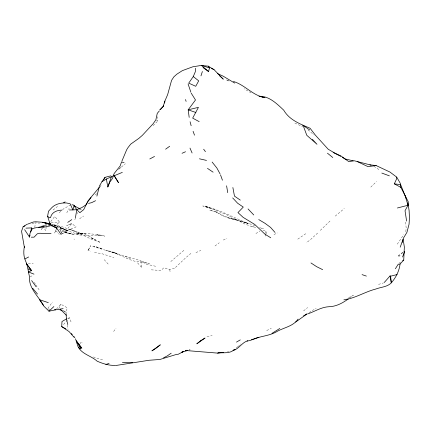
<?xml version="1.0" encoding="UTF-8"?>
<svg xmlns="http://www.w3.org/2000/svg" width="431" height="431" viewBox="0 0 431 431"><rect width="100%" height="100%" fill="white"/><g stroke="black" fill="none" stroke-linecap="round" stroke-linejoin="round"><path stroke-width="0.32" stroke-dasharray="2.15 1.62" d="M265.523 233.979L265.377 236.403L265.873 234.486M265.555 233.37L265.733 230.343L262.835 230.596M46.149 226.614L45.869 230.542L42.944 227.045M46.198 225.957L46.289 224.648L45.336 225.332M405.808 231.695L406.174 228.091L405.485 220.758M34.819 227.412L35.315 222.827L39.566 223.183M62.247 230.278L66.697 231.776L61.455 233.995L62.247 230.278L60.259 226.679L54.942 226.033L59.543 222.073L54.737 216.437L50.632 221.749M266.035 233.85L266.692 231.296M77.041 213.808L77.402 212.531M63.546 311.112L66.072 312.039L67.29 307.815L60.879 304.221L56.601 308.882M56.084 229.61L54.457 233.02L55.955 230.741L56.8 228.468M57.016 227.902L57.436 226.765L55.001 226.189M74.811 219.756L75.517 218.005M402.861 252.539L399.284 255.922L398.664 257.259L398.583 255.373L403.691 251.645M100.154 186.968L101.549 183.989M58.756 308.704L60.879 304.221M88.527 249.743L90.661 245.643L87.725 251.133L88.527 249.743L90.451 251.623M66.783 212.763L69.122 208.469M397.301 244.14L403.728 234.593M42.249 228.085L41.214 229.642L43.019 227.821M47.863 308.38L52.437 302.05M113.622 331.461L115.993 328.32M79.918 343.819L81.513 341.718L82.089 342.957M71.034 321.914L69.466 317.76L62.576 325.647M65.496 231.253L71.815 223.56L76.071 226.9L65.496 231.253L61.962 233.65M45.271 225.542L46.171 224.632L45.093 225.44M320.314 230.407L330.135 220.914M370.816 187.102L376.473 181.57M237.847 346.885L240.94 343.949M175.487 267.446L185.335 258.121L190.911 253.423M317.647 233.069L310.541 239.571L306.225 242.906M153.113 125.615L157.708 121.17M118.536 169.458L125.329 163.78M170.8 261.558L184.57 249.775M335.226 216.12L344.272 208.545M59.23 212.709L62.037 210.236M62.506 209.822L63.907 208.588L71.325 204.547M303.596 310.896L307.626 307.572M119.5 168.392L120.976 167.196M53.072 210.021L57.479 206.476M236.14 348.103L239.205 345.651M95.208 194.936L96.813 193.713M215.004 245.972L219.255 242.777M349.859 297.864L353.382 295.273L346.95 298.462M297.778 239.14L305.865 233.656M79.6 218.727L83.619 216.028M255.917 233.548L259.882 230.973M309.081 312.594L316.176 308.219M399.418 262.818L400.496 262.134M223.28 240.062L226.927 238.187M266.697 330.529L271.315 328.384M273.971 234.561L277.489 232.955M195.933 252.647L200.868 250.406M71.708 223.447L66.708 225.639L71.815 223.56M67.64 318.444L69.466 317.76M30.138 276.551L31.959 275.921M378.493 284.417L383.471 282.887M188.837 350.182L190.103 349.816L188.929 349.988M151.249 269.849L161.151 270.447L163.845 267.726L169.792 269.483L174.679 268.211M251.747 226.539L254.888 225.747M206.966 336.659L212.16 335.604M227.476 351.777L228.742 351.534M32.072 223.398L35.315 222.827M47.981 226.851L51.984 226.41M51.106 222.714L59.543 222.073M28.301 263.573L33.252 263.54M79.32 209.73L81.863 209.805L80.742 209.234M48.116 308.979L50.023 309.183M255.728 227.25L252.539 226.878L244.997 224.072L225.898 214.422L204.854 205.883L210.032 208.135L202.839 205.975C219.061 209.143 233.343 217.504 248.445 223.678L239.728 221.055M94.475 252.539L101.468 253.557L113.935 257.566M54.166 225.661L56.736 226.119L53.853 225.488M228.478 80.403L225.984 79.87L230.332 81.475M206.266 207.424L215.064 209.337M155.666 266.283L146.443 264.219L140.651 260.723L92.676 246.419M70.856 233.71L64.23 231.948C75.953 235.854 88.517 235.59 100.714 235.089L96.28 234.836L104.852 236.129C95.973 233.92 86.879 233.36 77.758 233.597L85.532 233.888L75.727 233.074L82.542 234.345L77.769 232.632L92.142 239.582L100.628 242.508L90.332 237.476L95.52 240.078L89.33 236.323L82.197 233.435L69.165 229.206L76.977 232.164L62.802 226.965L50.185 223.786M52.092 224.449L55.179 225.16L62.425 228.171L68.513 231.296L60.647 227.649L66.794 230.364L52.453 224.934M246.009 222.924L247.879 223.425L231.479 218.749L239.189 220.543L256.009 225.812M259.554 227.697L263.363 228.662L259.92 227.59M102.573 359.81L97.12 358.42L92.196 356.48M64.23 231.948L73.297 234.372L65.523 232.718L58.907 229.265M78.69 234.62L65.927 230.202L59.769 227.514M112.179 252.254L117.884 254.258L129.219 259.462L134.273 261.084L144.983 262.775L149.374 263.891L140.651 260.723L141.971 267.888L137.133 262.334M125.087 256.353L131.31 258.902M156.334 120.055L157.724 120.68L157.347 116.688M294.874 123.072L302.767 126.822M251.063 92.886L244.086 88.754M63.104 310.557L66.072 312.039M373.93 166.307L379.625 170.003M307.901 129.833L314.242 135.054M398.583 255.373L399.284 255.922M55.955 230.741L59.262 234.356M104.216 259.661L108.66 264.645M39.092 289.842L36.059 285.198M34.259 282.413L35.698 284.643M74.019 238.989L74.326 239.496M67.188 325.173L68.039 329.532M61.455 233.995L60.259 226.679L60.647 231.921M66.132 313.536L65.986 312.421L66.072 313.714M169.792 269.483L170.207 272.877M236.36 220.058L226.943 217.633L223.49 216.26L215.958 211.853L209.563 210.021L217.418 212.429L215.958 211.853L221.938 214.934L230.44 218.576L228.177 217.709L236.36 220.058M114.441 252.464L106.118 250.217L114.694 252.835L117.884 254.258L114.441 252.464M101.748 248.547L93.683 246.112L102.513 248.876L101.748 248.547"/><path stroke-width="0.65" d="M343.879 299.847C355.101 298.36 364.82 291.862 375.773 289.045C381.155 286.938 387.83 287.057 391.768 282.294C396.224 277.052 399.208 270.84 400.087 263.987L403.734 260.087L404.348 247.001L403.125 239.248L400.194 247.173M259.009 96.28C269.079 95.838 276.891 103.779 283.722 110.169C289.384 120.033 300.181 124.009 310.067 128.244L315.573 135.377L328.233 149.271L334.564 152.924L341.395 156.227L348.733 161.625L354.277 160.779L369.927 164.831L376.166 165.574L389.974 172.071L396.709 177.119L396.622 178.865L394.327 183.843L400.835 187.372L408.249 201.735L408.012 205.264L405.027 210.732L406.611 221.087M195.48 68.276L195.302 71.767L193.271 76.562L188.724 83.124L195.728 86.302L198.702 80.845L193.271 76.562M65.814 328.853L61.708 326.579L61.989 321.537L66.422 318.897L66.115 314.366M164.647 103.041L164.868 101.107L167.659 94.588L171.565 80.365L173.865 76.853L176.807 74.213L182.351 70.636L192.802 66.8L200.787 65.512M24.594 229.626L29.529 237.088L29.976 233.446L32.05 228.942C37.928 226.043 44.824 228.823 50.341 224.977L56.736 228.177L61.186 234.577M24.378 246.58C23.479 251.219 23.495 256.186 25.418 260.577C27.805 265.787 28.101 271.325 29.529 276.761C28.408 287.854 38.343 296.286 43.402 305.143M75.43 217.752L76.777 209.655L74.003 205.786L72.893 209.929L69.402 209.962M50.341 224.977L47.599 216.265L48.504 211.222L51.801 207.688A25.327 16.378 24.7 0 1 66.482 202.974L70.134 203.755L72.893 209.929L76.777 209.655L81.89 207.553L86.114 204.752L87.331 202.64M29.529 237.088L29.96 235.121M30.682 231.84L31.549 227.907L25.946 228.139M202.996 67.57L208.566 71.535L209.498 67.899L208.265 66.153L201.18 65.48M402.188 242.405L403.411 238.181L406.934 232.336L409.057 224.228L409.45 217.752L409.116 210.7L407.952 202.996M96.883 196.11L99.486 185.874L101.975 181.693L105.045 177.34L110.912 175.837M164.868 101.107L163.16 106.538L159.648 109.905M200.965 75.888L202.376 71.53M111.365 176.834L106.365 179.027L107.825 186.962L111.365 176.834L113.709 175.616M27.067 224.249L23.134 226.754L21.55 231.231L24.389 247.464M107.825 186.962L109.689 182.291L112.529 178.391L114.145 173.521L120.136 165.973L121.51 162.045L124.09 162.482M402.527 257L404.402 252.318L404.197 251.273M121.876 161.199L126.687 149.729L128.002 147.607L130.685 144.148L138.927 138.324L142.354 135.339L153.086 123.794L155.866 119.845L157.25 113.385L159.314 110.929M199.187 121.65L192.679 118.126L198.432 107.346L188.185 109.813L189.187 117.399M103.86 179.474L105.045 177.34M87.94 201.589L91.022 197.592M395.367 268.766L398.255 264.198L400.087 263.987M99.302 187.393L88.069 200.787L83.711 209.633L79.821 212.698L76.777 209.655M298.069 319.112C293.01 326.73 283.075 327.555 275.77 332.199C268.955 335.781 261.121 336.18 253.999 338.874M160.553 109.458L163.699 105.784M384.285 282.477L390.103 275.878L390.599 276.19L397.102 274.558M48.299 302.632L39.474 299.696L43.892 306.166L48.978 311.193L53.875 306.586M234.092 349.74C229.518 354.115 222.989 352.181 217.51 353.097L185.4 350.489L187.162 350.236M295.698 322.027L306.937 313.983M165.617 149.196L169.674 146.26M279.767 328.487L271.956 333.378M171.193 353.199L167.126 355.995L163.494 357.854M67.748 222.364L71.783 219.638M348.302 298.936C342.607 303.063 336.207 306.565 329.004 306.716C321.251 307.087 314.878 311.468 307.777 313.892M235.084 349.261L233.069 350.559C239.086 348.894 241.845 342.521 247.744 340.754M402.656 260.771L403.734 260.087M101.975 181.693L106.365 179.027M236.463 342.112L240.266 339.892M303.526 315.88L306.904 313.946M149.789 158.964L154.519 156.453M63.562 202.753L65.162 201.875M24.966 258.923L28.64 256.978M183.547 351.491L178.062 354.341L176.909 354.282L159.971 359.459L148.954 360.278L115.519 365.553M95.58 200.695L91.652 202.662L88.544 203.389M23.134 226.754L24.923 225.909M182.038 153.291L185.529 151.734M183.531 351.448L181.844 352.17L187.566 350.543M122.323 172.384L114.285 175.708L113.73 175.067L118.487 182.647L114.285 175.708M27.6 224.142L33.435 221.976L35.601 221.771L42.34 222.24L50.195 224.147L42.75 222.31L49.538 223.63M258.891 337.284L250.195 340.436L247.114 341.088M105.854 364.437L109.091 363.441M251.505 339.633L253.39 339.073M397.393 207.995L408.012 205.264L405.162 195.798M38.709 227.266L44.544 225.898L41.909 226.189M48.978 311.193L58.492 309.264L62.285 310.654M63.109 308.639L60.13 309.07L66.342 315.212M376.166 165.574L367.939 166.614L357.175 161.523M217.51 353.097L223.614 352.31M218.582 352.644L222.396 352.332M51.036 233.424L44.937 233.629L39.792 233.23L37.352 233.774L34.081 237.169L31.291 237.185M61.902 210.177L61.024 210.177A18.129 11.729 24.7 0 0 50.61 217.51L49.479 217.833L47.599 216.265M122.436 362.6L132.592 362.643M115.007 365.413C108.747 365.547 102.847 363.662 97.169 361.2C91.34 355.898 82.827 354.524 78.469 347.558M54.478 309.673L55.75 309.814M394.327 183.843L400.641 184.64L406.056 198.147M50.265 224.163L45.066 223.323L49.98 224.335M261.967 97.013L264.963 97.659C252.776 95.65 245.077 84.966 233.467 81.481M353.156 160.806L344.951 158.931L342.338 157.304M206.508 160.413L199.434 158.797M71.955 204.693L73.836 205.134L75.08 206.638M209.498 67.899L201.46 65.447L208.566 71.535M362.051 274.622L366.377 276.099M195.879 112.507L188.185 109.813L195.496 99.965L191.219 93.177M369.927 164.831L371.069 165.251M381.823 173.063L389.376 175.853M33.984 274.143L28.236 271.886L31.587 270.641L26.442 263.583M217.574 73.636L223.086 76.131L234.679 83.086M211.594 68.464L213.927 69.526L223.269 79.175L219.384 75.597M333.131 152.466L340.77 156.329M322.663 269.671L316.645 266.676L310.961 262.948M28.209 268.933L31.587 270.641L26.97 264.607M74.003 205.786L80.182 208.943M61.708 326.579L69.154 331.654L73.997 337.214M302.675 125.168L309.679 129.893M258.74 219.573L264.973 223.29L270.603 227.439L275.01 232.449M208.265 66.153L214.029 69.698M270.754 237.788L265.006 234.205L254.71 224.422L243.154 217.38L237.96 212.591L243.273 207.09L237.643 203.249L232.692 197.926M207.467 168.365L213.113 172.174M240.293 200.119L234.469 196.11L232.869 187.512M55.744 227.412L56.736 228.177L50.88 224.815L49.807 222.816M327.447 153.188L332.802 157.53M80.166 348.975L77.925 346.449L75.506 338.782M253.762 214.967L248.057 208.943M71.374 333.567L72.289 334.542M312.378 139.305L317.017 144.315L306.791 135.291L303.505 126.439M32.708 288.285L37.459 294.039M73.992 336.6L74.816 337.645M212.122 162.056L216.841 167.971L220.031 173.833M77.817 342.936L81.831 348.221L76.691 341.39L80.845 348.442L76.33 340.619M203.669 149.218L205.452 151.664M31.635 280.576L36.161 286.825M396.709 177.119L400.334 183.39L400.835 187.372M31.549 227.907L32.05 228.942M189.985 148.097L192.097 152.989M193.088 131.31L194.516 135.183M220.494 174.83L222.455 180.239M188.078 83.926L190.885 92.239M185.508 99.545L186.122 101.404M190.087 121.757L191.143 125.728M66.422 318.897L67.791 324.581M390.103 275.878L391.326 282.914L390.599 276.19M226.593 185.804L227.724 192.641M160.224 344.886L156.162 348.178L151.917 350.861L160.224 344.886M200.9 340.56L196.811 343.814L205.032 338.028L200.9 340.56"/></g></svg>
